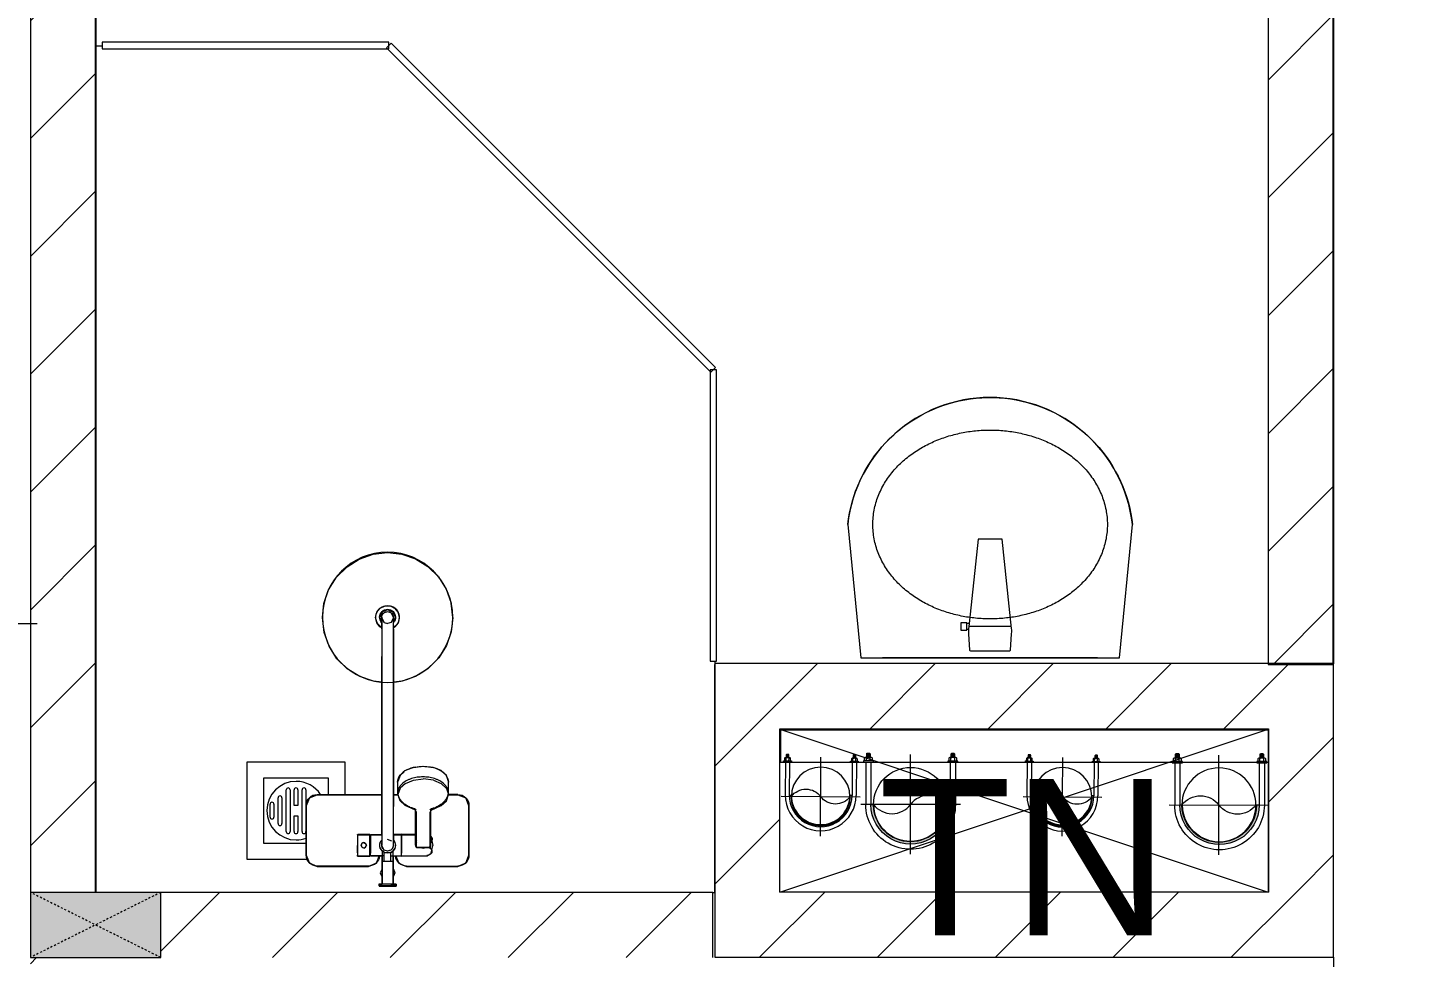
# Model space of a CAD drawing. Header units: millimetres. Extents: x 962 to 239635, y -15958 to 82755.
# Drawn here: x 164799 to 166923, y 37737 to 39165 of the extents above; entities that cross this region are included whole.
import ezdxf

# ---------------------------------------------------------------- set-up
doc = ezdxf.new("R2010")
doc.units = ezdxf.units.MM
doc.linetypes.add('Dash', pattern=[6, 3, -3])
doc.linetypes.add('IMPORT-CENTER _2_', pattern=[40.64, 25.4, -5.08, 5.08, -5.08])
for name, color, linetype, lineweight in [('0-1', 7, 'Continuous', 5), ('0-2', 250, 'Continuous', 9), ('A-ANNO-DIMS', 211, 'Continuous', 9), ('A-ANNO-DIMS-160', 211, 'Continuous', 9), ('A-FLOR-1', 250, 'Continuous', 9), ('A-FLOR-2', 9, 'Continuous', 9), ('A-GLAZ-CURT-1', 254, 'Continuous', 9), ('A-GLAZ-CURT-2', 9, 'Continuous', 9), ('A-WALL-1', 253, 'Continuous', 18), ('A-WALL-3', 113, 'Continuous', 18), ('A-WALL-PATT-1', 10, 'Continuous', 9), ('A-WALL-PATT-2', 111, 'Continuous', 9), ('G-ANNO-TEXT-1', 7, 'Continuous', 9), ('G-IMPT', 8, 'Continuous', 9), ('G-IMPT-2', 8, 'IMPORT-CENTER _2_', 9), ('M-EQPM', 50, 'Continuous', 9), ('M-EQPM-1', 254, 'Continuous', 9), ('P-SANR-FIXT', 6, 'Continuous', 9), ('P-SANR-FIXT-1', 254, 'Continuous', 9), ('S-COLS', 52, 'Continuous', 9), ('S-COLS-3', 254, 'Continuous', 9), ('S-COLS-4', 253, 'Continuous', 18), ('S-COLS-HDLN-1', 9, 'Dash', 9)]:
    doc.layers.add(name, color=color, linetype=linetype, lineweight=lineweight)
doc.styles.add('Arial_10', font='arial_0.ttf', dxfattribs={"height": 240})
doc.styles.add('UTM Avo', font='UTM Avo.ttf', dxfattribs={"width": 0.9, "height": 400})
doc.dimstyles.new('1_Dim_chi_tiet_2_5', dxfattribs={"dimscale": 304.8, "dimtxt": 399.720379, "dimasz": 0.629921, "dimexe": 0.524934, "dimexo": 0.0625, "dimgap": 0.052493, "dimtad": 1, "dimdec": 0, "dimrnd": 5, "dimzin": 0, "dimdsep": 46, "dimtxsty": 'UTM Avo', "dimblk1": 'OBLIQUE', "dimblk2": 'OBLIQUE', "dimsah": 1, "dimcen": 0.09, "dimdle": 0.524934, "dimazin": 0, "dimtfac": 1, "dimtdec": 4, "dimtix": 1, "dimtmove": 0, "dimatfit": 3, "dimfxl": 1.049869, "dimfxlon": 1, "dimtvp": 1, "dimtolj": 1, "dimtzin": 0, "dimarcsym": 2})
doc.dimstyles.new('1_Dim_chi_tiet_2_5_1', dxfattribs={"dimscale": 304.8, "dimtxt": 399.720379, "dimasz": 0.629921, "dimexe": 0.524934, "dimexo": 0.0625, "dimgap": 0.052493, "dimtad": 1, "dimdec": 0, "dimrnd": 5, "dimzin": 0, "dimdsep": 46, "dimtxsty": 'UTM Avo', "dimblk1": 'OBLIQUE', "dimblk2": 'OBLIQUE', "dimsah": 1, "dimcen": 0.09, "dimdle": 0.524934, "dimazin": 0, "dimtfac": 1, "dimtdec": 4, "dimtix": 1, "dimtmove": 0, "dimatfit": 3, "dimfxl": 1.049869, "dimfxlon": 1, "dimtvp": 1, "dimtolj": 1, "dimtzin": 0, "dimarcsym": 2})
pattern_1 = [(45, (0, 0), (-90.50967, 90.50967), [])]
pattern_2 = [(45, (61750.9, 0), (-90.50967, 90.50967), [])]

# ---------------------------------------------------------------- blocks, each defined once
blk = doc.blocks.new('NCV_TKTC_KET CAU_rvt-1-TKCS_MB TẦNG 2')
at = {"layer": 'A-FLOR-1'}
blk.add_line((104202.6, 38087.8), (104952.6, 38087.8), dxfattribs=at)
blk = doc.blocks.new('93925000_0001 - 93925000_top_dwg_93925000_T-348115-TKCS_MB TẦNG 2')
at = {"layer": 'P-SANR-FIXT'}
for p, q in [((-29.3, -30.4), (-108, -30.4)), ((29.3, -30.4), (108, -30.4)), ((-125, -47.4), (-125, -123.4)), ((-46.3, -78.4), (-46.3, -46.7)), ((-27.2, -47.1), (-26.1, -47.1)), ((-9, -412.5), (-9, -62.5)), ((9, -62.5), (9, -412.5)), ((21.5, -45.9), (60.6, -46.7)), ((125, -47.4), (125, -123.4)), ((-27.2, -77.9), (-26.1, -77.9)), ((43, -78.7), (21.5, -79.2)), ((43, -64.7), (43, -117.7)), ((65.8, -117.7), (65.8, -64.7)), ((42.7, -117.9), (42.7, -117.9)), ((43.2, -117.6), (43.2, -117.5)), ((65.6, -117.5), (65.6, -117.6)), ((66.1, -117.9), (66.1, -117.9)), ((-108, -140.4), (-9, -140.4)), ((9, -140.4), (16.1, -140.4)), ((15.4, -159.1), (15.8, -143.3)), ((108, -140.4), (92.7, -140.4)), ((93, -143.3), (93.4, -159.1))]:
    blk.add_line(p, q, dxfattribs=at)
at = {"layer": 'P-SANR-FIXT', "flags": 128}
for points in [[(-45.8, -46.1), (-27.2, -46.1), (-27.2, -78.9), (-45.8, -78.9)], [(-26.1, -46), (-26.1, -78.9), (-9, -79)], [(21.5, -47.4), (21.5, -79.1), (9, -79)]]:
    blk.add_lwpolyline(points, dxfattribs=at)
at = {"layer": 'P-SANR-FIXT'}
for centre, radius in [((-36.5, -62.5), 3.95), ((0, -412.5), 100)]:
    blk.add_circle(centre, radius, dxfattribs=at)
for centre, radius, start, end in [((-108, -47.4), 17, 90, 180), ((-29.3, -47.4), 17, 4.7626, 90), ((29.3, -47.4), 17, 90, 175.2374), ((108, -47.4), 17, 360, 90), ((-45.8, -46.6), 0.5, 90, 180), ((0, -62.5), 12, 318.5904, 221.4096), ((0, -62.5), 9, 90, 180.0008), ((0, -62.5), 9, 360, 90), ((45.7, -61.8), 2.59, 155.1929, 175.7071), ((45.9, -61.8), 2.75, 130.8294, 155.1929), ((46.1, -62.1), 3.08, 110.5459, 130.8294), ((54.4, -334.8), 275.9, 88.2683, 91.7343), ((59.7, -57.1), 10.5, 38.6491, 85.492), ((-11.1, -67.1), 76.9, 1.7693, 4.1075), ((-45.8, -78.4), 0.5, 180, 270), ((65.2, -72.4), 3.46, 323.2522, 79.3541), ((-108, -123.4), 17, 180, 270), ((46.2, -152), 33.2, 130.0223, 134.7808), ((47.7, -153.8), 35.5, 125.4414, 130.0144), ((49.9, -156.8), 39.2, 121.1773, 125.4365), ((50.6, -157.9), 40.5, 119.697, 121.1761), ((51, -158.7), 41.5, 117.0276, 119.7085), ((52.2, -161.1), 44.1, 113.3199, 117.0258), ((51.7, -159.9), 42.8, 109.7779, 113.2977), ((52.5, -162.2), 45.2, 106.1472, 109.7766), ((53.2, -164.5), 47.7, 103.9355, 106.1665), ((39.1, -108.2), 10.4, 284.3956, 285.5116), ((40.8, -114.2), 4.19, 285.5116, 289.9665), ((40.2, -112.5), 6, 289.9665, 292.7061), ((41.4, -115.3), 2.96, 292.7061, 296.5405), ((41.3, -115.1), 3.16, 296.9591, 300.8286), ((41.8, -115.8), 2.26, 300.8286, 305.287), ((42.1, -116.4), 1.64, 305.287, 309.9326), ((42.6, -116.9), 0.906, 309.9326, 315.24), ((66.5, -116.6), 1.39, 229.6335, 235.1234), ((66.3, -116.8), 1.08, 225.1702, 229.6335), ((67.3, -115.4), 2.79, 235.1234, 238.7439), ((67.2, -115.6), 2.6, 238.7439, 243.4573), ((67.8, -114.4), 3.89, 243.9189, 246.8313), ((68.1, -113.8), 4.52, 246.843, 250.4792), ((68.3, -113.2), 5.24, 250.478, 254.0406), ((68.5, -112.7), 5.75, 254.0357, 256.0561), ((55.4, -165.2), 48.4, 73.8659, 76.0481), ((56.2, -162.4), 45.5, 70.241, 73.86), ((57.4, -159.2), 42.1, 66.6693, 70.2637), ((56.5, -161.3), 44.3, 62.9815, 66.6728), ((58, -158.4), 41.1, 60.2783, 62.9855), ((57.7, -158.9), 41.7, 58.8444, 60.2824), ((59.2, -156.4), 38.7, 54.5377, 58.8482), ((60.9, -154), 35.8, 50.0034, 54.5405), ((62.8, -151.7), 32.8, 45.1921, 50.0042), ((108, -123.4), 17, 270, 360), ((32.6, -143.6), 16.9, 172.414, 179.1297), ((33.7, -143.7), 17.9, 164.9525, 172.4168), ((35.2, -144.2), 19.5, 157.9614, 164.9563), ((37.1, -144.9), 21.6, 151.4775, 157.9654), ((39.3, -146.1), 24, 145.4892, 151.4815), ((41.5, -147.6), 26.8, 139.9517, 145.4927), ((43.6, -149.4), 29.5, 134.7867, 139.9744), ((65, -149.6), 29.8, 40.0487, 45.1896), ((87.6, -128.4), 1.5, 180, 187.5386), ((87.6, -128.4), 1.5, 258.6057, 270), ((67.2, -147.7), 26.8, 34.5125, 40.0422), ((69.4, -146.2), 24.2, 28.5363, 34.4919), ((73.8, -143.9), 19.2, 21.6374, 28.9183), ((71.2, -145), 22.1, 15.4436, 21.6374), ((76.8, -143.4), 16.2, 7.1859, 15.4436), ((73.9, -143.8), 19.1, 1.2699, 7.1859), ((32.7, -159), 17.3, 181.3198, 222.2619), ((76, -159), 17.4, 317.3098, 358.6393), ((54.2, -123), 60.6, 259.1395, 270.1494), ((54.2, -119.5), 64.1, 270.1494, 280.3637), ((0, -412.5), 18, 120.2491, 59.7509), ((0, -412.5), 12.2, 137.7946, 42.2054), ((0, -412.5), 9, 180, 0)]:
    blk.add_arc(centre, radius, start, end, dxfattribs=at)
for points, degree in [([(-12.9, 0), (-12.9, -1.5), (-12.9, -3)], 2), ([(12.9, 0), (0, 0), (-12.8, 0)], 2), ([(12.8, 0), (12.9, 0), (12.9, 0)], 2), ([(12.9, 0), (12.9, -1.5), (12.9, -3)], 2), ([(-12.9, -3), (0, -3), (12.8, -3)], 2), ([(-12.8, -3), (-12.9, -3), (-12.9, -3)], 2), ([(-8.5, -3.8), (-8.5, -20.9), (-8.5, -38)], 2), ([(8.5, -3.8), (8.5, -20.9), (8.5, -38)], 2), ([(-8.5, -38), (0, -38), (8.5, -38)], 2), ([(-5, -38), (-5, -44.8), (-5, -51.6)], 2), ([(5, -38), (5, -44.8), (5, -51.6)], 2), ([(-5, -46), (-15.5, -46), (-26.1, -46)], 2), ([(5, -46), (13.3, -46), (21.5, -46)], 2), ([(43.2, -61.6), (43.1, -62.2), (43.3, -62.8), (43, -63.5), (43, -64.1), (43, -64.7)], 5), ([(46.1, -59), (45.8, -59), (45.6, -59), (45.4, -59.1), (45.2, -59.1), (45, -59.2)], 5), ([(65.6, -61.6), (65.6, -60.8), (65.5, -60), (64.3, -59), (63.5, -59), (62.7, -59)], 5), ([(42.8, -182.5), (33, -180.6), (24.7, -176.4), (19.9, -170.7)], 3), ([(88.8, -170.8), (83.9, -176.5), (75.6, -180.7), (65.8, -182.5)], 3)]:
    blk.add_open_spline(points, degree=degree, dxfattribs=at)
for points, weights in [([(-9.3, -3), (-8.5, -3), (-8.5, -3.8)], [1, 0.707106775639, 1]), ([(9.3, -3), (8.5, -3), (8.5, -3.8)], [1, 0.707106765177, 1]), ([(21.5, -45.9), (21.5, -45.7), (21.5, -47.4)], [0.874147445041, 0.908470869121, 1]), ([(67.9, -74.4), (66.9, -75.7), (65.8, -76.4)], [1, 0.991614392871, 1]), ([(54.4, -167.3), (15.8, -167.3), (15.8, -143.6)], [1, 0.707106781187, 1]), ([(93, -143.6), (93, -167.3), (54.4, -167.3)], [1, 0.707106781187, 1])]:
    blk.add_rational_spline(points, weights, degree=2, dxfattribs=at)
blk.add_open_spline([(68, -50.6), (68.4, -51.1), (68.6, -51.7), (68.7, -53.5), (68.2, -54.7), (66.1, -57), (64.6, -58.1), (62.7, -59)], degree=3, knots=[0.3623591, 0.3623591, 0.3623591, 0.3623591, 0.4991435, 0.4991435, 0.7494159, 0.7494159, 0.9564651, 0.9564651, 0.9564651, 0.9564651], dxfattribs=at)
blk = doc.blocks.new('93925000_0001 - 93925000_top_dwg-348114-TKCS_MB TẦNG 2')
blk.add_blockref('93925000_0001 - 93925000_top_dwg_93925000_T-348115-TKCS_MB TẦNG 2', (0, 0))
blk = doc.blocks.new('93925000_0001 - 93925000_3D_low_dwg-348120-TKCS_MB TẦNG 2')
at = {"layer": 'P-SANR-FIXT'}
for p, q in [((-13, 0.4), (-12.1, 0.4)), ((-13, 0.4), (-11.6, 0.4)), ((-13, -2.4), (-13, 0.4)), ((-12.1, 0.4), (-9.1, 0.4)), ((-8, 0.4), (-11.6, 0.4)), ((-9.1, 0.4), (-5, 0.4)), ((-5, 0.4), (-8, 0.4)), ((-5, 0.4), (0, 0.4)), ((0, 0.4), (5.1, 0.4)), ((5.1, 0.4), (9, 0.4)), ((8.2, 0.4), (5.1, 0.4)), ((11.6, 0.4), (8.2, 0.4)), ((9, 0.4), (12, 0.4)), ((13, 0.4), (11.6, 0.4)), ((12, 0.4), (13, 0.4)), ((13, -2.4), (13, 0.4)), ((-13, -2.4), (-13, 0)), ((-12.1, -2.4), (-13, -2.4)), ((-13, -2.4), (-11.6, -2.4)), ((-12.1, -2.4), (-13, -2.4)), ((-13, -2.4), (-11.6, -2.4)), ((-9.1, -2.4), (-12.1, -2.4)), ((-9.1, -2.4), (-12.1, -2.4)), ((-11.6, -2.4), (-8.5, -2.4)), ((-11.6, -2.4), (-8.9, -2.4)), ((-11.1, -20.1), (-8.9, -14.6)), ((-8.9, -25.2), (-11.1, -20.1)), ((-5, -2.4), (-9.1, -2.4)), ((-8.9, -45.6), (-8.9, -2.4)), ((-6.1, -2.4), (-8.5, -2.4)), ((-8.5, -53.6), (-8.5, -2.4)), ((0, -2.4), (-5, -2.4)), ((5.1, -2.4), (0, -2.4)), ((5.1, -2.4), (9, -2.4)), ((6.1, -2.4), (8.5, -2.4)), ((11.6, -2.4), (8.5, -2.4)), ((8.5, -2.4), (8.5, -53.6)), ((8.9, -2.4), (8.9, -45.6)), ((11.6, -2.4), (8.9, -2.4)), ((11.1, -20.1), (8.9, -15)), ((8.9, -25.6), (11.1, -20.1)), ((9, -2.4), (12, -2.4)), ((9, -2.4), (12, -2.4)), ((13, -2.4), (11.6, -2.4)), ((13, -2.4), (11.6, -2.4)), ((12, -2.4), (13, -2.4)), ((12, -2.4), (13, -2.4)), ((13, -2.4), (13, 0)), ((-125, -47), (-120, -35)), ((-120, -35), (-125, -47)), ((-120, -35), (-108, -30)), ((-108, -30), (-120, -35)), ((-108, -30), (-29.2, -30)), ((-29.2, -30), (-108, -30)), ((-29.2, -30), (-17.2, -35)), ((-17.2, -35), (-29.2, -30)), ((-17.2, -35), (-12.8, -45.6)), ((-12.8, -45.6), (-17.2, -35)), ((17.2, -35), (12.8, -45.6)), ((12.8, -45.6), (17.2, -35)), ((17.2, -35), (29.2, -30)), ((17.2, -35), (29.2, -30)), ((29.2, -30), (108, -30)), ((108, -30), (29.2, -30)), ((108, -30), (120, -35)), ((120, -35), (108, -30)), ((120, -35), (125, -47)), ((125, -47), (120, -35)), ((-125, -123), (-125, -47)), ((-125, -47), (-125, -123)), ((-46.3, -45.7), (-27.2, -45.6)), ((-46.3, -46.9), (-46.3, -45.7)), ((-46.3, -45.7), (-46.3, -46.9)), ((-46.3, -50.5), (-46.3, -46.9)), ((-46.3, -50.5), (-46.3, -56.1)), ((-46.3, -56.1), (-46.3, -62.1)), ((-46.3, -68.1), (-46.3, -62.1)), ((-40.5, -62.1), (-39.4, -59.4)), ((-40.5, -62.1), (-39.3, -64.9)), ((-36.6, -58.1), (-39.4, -59.4)), ((-36.6, -58.1), (-33.6, -59.3)), ((-33.6, -59.3), (-32.5, -62.1)), ((-33.6, -64.8), (-32.5, -62.1)), ((-27.2, -46.8), (-27.2, -45.6)), ((-27.2, -46.8), (-27.2, -50.4)), ((-27.2, -56), (-27.2, -50.4)), ((-27.2, -62.1), (-27.2, -56)), ((-27.2, -68.2), (-27.2, -62.1)), ((-26.1, -46.8), (-26.1, -45.6)), ((-8.5, -45.6), (-26.1, -45.6)), ((-26.1, -46.8), (-26.1, -50.4)), ((-26.1, -56), (-26.1, -50.4)), ((-26.1, -62.1), (-26.1, -56)), ((-26.1, -68.2), (-26.1, -62.1)), ((-11.1, -57.5), (-12, -62.1)), ((-11.2, -57.7), (-12, -62.1)), ((-12, -62.1), (-11.2, -66.5)), ((-12, -62.1), (-11.2, -66.5)), ((-8.5, -53.6), (-11.2, -57.7)), ((-8.5, -53.6), (-11.2, -57.7)), ((-11.1, -57.5), (-11.2, -57.7)), ((-5.4, -54.9), (-9, -62.1)), ((-9, -62.1), (-9, -66.3)), ((-4.4, -50.9), (-8.5, -53.6)), ((-4.4, -50.9), (-8.5, -53.6)), ((0, -53.1), (-5.4, -54.9)), ((-4.6, -51), (-4.4, -50.9)), ((0, -50.1), (-4.4, -50.9)), ((4.4, -50.9), (0, -50.1)), ((2.5, -54.1), (0, -53.1)), ((4.4, -50.9), (4.6, -51)), ((4.4, -50.9), (8.5, -53.6)), ((4.4, -50.9), (8.5, -53.6)), ((9, -62.1), (6.4, -55.7)), ((9, -62.1), (7.9, -59.4)), ((21.5, -45.6), (8.5, -45.6)), ((11.1, -57.5), (8.5, -53.6)), ((11.2, -57.7), (8.5, -53.6)), ((11.2, -57.7), (8.5, -53.6)), ((9, -62.1), (9, -66.5)), ((11.1, -57.5), (11.2, -57.7)), ((11.1, -66.7), (12, -62.1)), ((12, -62.1), (11.2, -57.7)), ((12, -62.1), (11.2, -57.7)), ((11.2, -66.5), (12, -62.1)), ((21.5, -45.6), (60.6, -46.1)), ((21.5, -46.8), (21.5, -45.6)), ((21.5, -46.8), (21.5, -50.4)), ((21.5, -56), (21.5, -50.4)), ((21.5, -62.1), (21.5, -56)), ((21.5, -68.2), (21.5, -62.1)), ((43.3, -68.3), (43.8, -62.2)), ((44.3, -58.6), (44.2, -112.9)), ((65.4, -58.6), (44.3, -58.6)), ((52.7, -58.6), (54.8, -57.9)), ((54.8, -57.9), (56.9, -58.6)), ((60.6, -46.1), (66.7, -50.3)), ((65.4, -58.6), (65.4, -112.9)), ((66.3, -68.3), (65.5, -58.6)), ((66.7, -50.3), (69.5, -62.1)), ((66.7, -73.9), (69.5, -62.1)), ((125, -47), (125, -123)), ((125, -123), (125, -47)), ((-46.3, -73.7), (-46.3, -68.1)), ((-46.3, -77.3), (-46.3, -73.7)), ((-46.3, -78.5), (-46.3, -77.3)), ((-46.3, -78.5), (-46.3, -77.3)), ((-46.3, -78.5), (-27.2, -78.6)), ((-36.5, -66.1), (-39.3, -64.9)), ((-33.6, -64.8), (-36.5, -66.1)), ((-27.2, -73.8), (-27.2, -68.2)), ((-27.2, -77.4), (-27.2, -73.8)), ((-27.2, -78.6), (-27.2, -77.4)), ((-26.1, -73.8), (-26.1, -68.2)), ((-26.1, -77.4), (-26.1, -73.8)), ((-26.1, -78.6), (-26.1, -77.4)), ((-26.1, -78.6), (-9, -78.6)), ((-11.1, -66.7), (-11.2, -66.5)), ((-11.2, -66.5), (-9, -69.8)), ((-11.1, -66.7), (-9, -69.9)), ((-9, -79.5), (-9, -66.3)), ((-9, -79.5), (-9, -94.5)), ((6.4, -68.5), (0, -71.1)), ((9, -79.6), (9, -66.5)), ((9, -69.8), (11.2, -66.5)), ((9, -69.8), (11.2, -66.5)), ((9, -69.8), (11.1, -66.7)), ((9, -78.6), (21.5, -78.6)), ((9, -79.6), (9, -94.6)), ((11.1, -66.7), (11.2, -66.5)), ((21.5, -73.8), (21.5, -68.2)), ((21.5, -77.4), (21.5, -73.8)), ((21.5, -78.6), (21.5, -77.4)), ((21.5, -78.6), (44.3, -78.3)), ((43.3, -68.3), (44.3, -66.3)), ((44.3, -70.3), (43.3, -68.3)), ((66.3, -68.3), (65.4, -66.3)), ((65.4, -70.2), (66.3, -68.3)), ((-9, -94.5), (-9, -122.1)), ((9, -94.6), (9, -122.1)), ((-120, -135), (-125, -123)), ((-125, -123), (-120, -135)), ((-9, -122.1), (-9, -352.1)), ((9, -352.1), (9, -122.1)), ((27.2, -123.6), (19, -131.1)), ((42.7, -116.4), (27.2, -123.6)), ((44.2, -112.9), (42.7, -116.4)), ((65.4, -112.9), (67, -116.4)), ((67, -116.4), (82.2, -123.4)), ((82.2, -123.4), (90.4, -130.7)), ((125, -123), (120, -135)), ((120, -135), (125, -123)), ((-108, -140), (-120, -135)), ((-120, -135), (-108, -140)), ((-8.8, -140), (-108, -140)), ((-108, -140), (-8.8, -140)), ((16.1, -140), (8.8, -140)), ((8.8, -140), (16.1, -140)), ((16, -140.4), (19, -131.1)), ((16, -140.4), (16, -160.1)), ((19.3, -150.1), (16, -140.4)), ((90.4, -130.7), (93.7, -140.4)), ((90.7, -149.6), (93.7, -140.4)), ((108, -140), (93.6, -140)), ((93.6, -140), (108, -140)), ((93.7, -140.4), (93.7, -160.1)), ((108, -140), (120, -135)), ((108, -140), (120, -135)), ((16, -160.1), (18.8, -169)), ((19.3, -169.7), (16, -160.1)), ((27.5, -157.3), (19.3, -150.1)), ((25.5, -175.3), (19.3, -169.7)), ((27.5, -157.3), (39.8, -162.4)), ((39.8, -162.4), (54.8, -164.2)), ((70.6, -162.2), (54.8, -164.2)), ((70.6, -162.2), (82.5, -157.2)), ((90.7, -149.6), (82.5, -157.2)), ((90.7, -169.3), (82.5, -176.8)), ((90.6, -169.4), (88.2, -171.6)), ((93.7, -160.1), (90.7, -169.3)), ((39.8, -182), (27.5, -177)), ((39.6, -182), (54.8, -183.9)), ((39.8, -182), (54.8, -183.9)), ((54.8, -183.9), (70.6, -181.9)), ((54.8, -183.9), (69.3, -182.2)), ((82.5, -176.8), (70.6, -181.9)), ((82.2, -177), (79.6, -178.1)), ((-21.4, -314.2), (-42.5, -321.4)), ((-9, -312.8), (-21.4, -314.2)), ((22.5, -314.4), (9, -312.9)), ((43, -321.6), (22.5, -314.4)), ((-61.8, -333.3), (-77.7, -348.9)), ((-42.5, -321.4), (-61.8, -333.3)), ((61.9, -333.3), (43, -321.6)), ((78.8, -350.3), (61.9, -333.3)), ((-77.7, -348.9), (-89.8, -367.9)), ((-9, -374.4), (-9, -352.1)), ((9, -374.3), (9, -352.1)), ((90.5, -369.3), (78.8, -350.3)), ((-89.8, -367.9), (-97.3, -388.9)), ((-9, -394.7), (-9, -374.4)), ((9, -394.5), (9, -374.3)), ((97.6, -390.1), (90.5, -369.3)), ((-97.3, -388.9), (-100, -411.9)), ((-11.8, -397.7), (-16.7, -404)), ((-9, -396.3), (-11.8, -397.7)), ((-9, -394.7), (-9, -407.6)), ((-5.4, -404.7), (0, -402.9)), ((5.4, -404.7), (0, -402.9)), ((9, -394.5), (9, -407.4)), ((11.7, -397.6), (9, -396.3)), ((11.7, -397.6), (16.7, -403.7)), ((11.7, -397.6), (16.7, -403.7)), ((100, -411.9), (97.6, -390.1)), ((-100, -411.9), (-97.6, -433.8)), ((-16.7, -404), (-18.5, -411.9)), ((-18.5, -411.9), (-18.5, -411.9)), ((-18.5, -411.9), (-16.5, -420.1)), ((-16.5, -420.1), (-11.3, -426.5)), ((-12, -411.9), (-9, -404.4)), ((-8.3, -420.6), (-12, -411.9)), ((-5.4, -404.7), (-9, -411.9)), ((-9, -407.6), (-9, -411.9)), ((-9, -411.9), (-9, -411.9)), ((0, -423.9), (-8.3, -420.6)), ((-5.4, -404.7), (-6.3, -405.5)), ((-5.4, -419.1), (-6.2, -418.4)), ((0, -420.9), (-5.4, -419.1)), ((0, -420.9), (-5.4, -419.1)), ((5.4, -419.1), (0, -420.9)), ((5.4, -419.1), (0, -420.9)), ((8.7, -420.2), (0, -423.9)), ((9, -411.9), (5.4, -404.7)), ((5.4, -404.7), (6.2, -405.4)), ((5.4, -419.1), (9, -411.6)), ((5.4, -419.1), (9, -411.9)), ((6.2, -418.4), (5.4, -419.1)), ((8.7, -420.2), (12, -411.9)), ((12, -411.9), (9, -404.9)), ((9, -411.9), (9, -407.4)), ((9, -411.6), (9, -411.9)), ((16.5, -420.1), (11.7, -426.2)), ((18.5, -411.9), (16.5, -420.1)), ((16.7, -403.7), (18.5, -411.9)), ((16.7, -403.7), (18.5, -411.9)), ((18.5, -411.9), (18.5, -411.9)), ((100, -411.9), (97.5, -433.9)), ((-97.6, -433.8), (-90.5, -454.4)), ((-11.3, -426.5), (-3.9, -430)), ((-3.9, -430), (4.1, -429.9)), ((4.1, -429.9), (11.7, -426.2)), ((89.8, -455.8), (97.5, -433.9)), ((-90.5, -454.4), (-78.4, -473.9)), ((78, -474.5), (89.8, -455.8)), ((-78.4, -473.9), (-62.2, -490.2)), ((61.9, -490.4), (78, -474.5)), ((-62.2, -490.2), (-43.5, -501.9)), ((-43.5, -501.9), (-22.2, -509.4)), ((-22.2, -509.4), (-0.1, -511.9)), ((-0.1, -511.9), (22.1, -509.4)), ((22.1, -509.4), (42.9, -502.2)), ((42.9, -502.2), (61.9, -490.4))]:
    blk.add_line(p, q, dxfattribs=at)
blk = doc.blocks.new('93925000_0001 - FMM 93925000-401075-TKCS_MB TẦNG 2')
at = {"extrusion": (0, 0, -1), "zscale": -1, "rotation": 180}
for name in ['93925000_0001 - 93925000_top_dwg-348114-TKCS_MB TẦNG 2', '93925000_0001 - 93925000_3D_low_dwg-348120-TKCS_MB TẦNG 2']:
    blk.add_blockref(name, (0, 0), dxfattribs=at)
blk = doc.blocks.new('bonruatreo - Chậu rửa-V4-TKCS_MB TẦNG 2')
at = {"layer": 'P-SANR-FIXT-1'}
for p, q in [((-218.6, 205), (-198.4, 0)), ((198.4, 0), (218.6, 205)), ((-18.5, 182.5), (-32.2, 52.9)), ((18.5, 182.5), (-18.5, 182.5)), ((33, 45.4), (18.5, 182.5)), ((-35.6, 54.2), (-44.7, 54.2)), ((-44.7, 54.2), (-44.7, 42.8)), ((-44.7, 42.8), (-35.6, 42.8)), ((-35.6, 52.9), (-35.6, 54.2)), ((-32.2, 52.9), (-35.6, 52.9)), ((-35.6, 44.2), (-35.6, 52.9)), ((-35.6, 42.8), (-35.6, 44.2)), ((-35.6, 44.2), (-33.1, 44.2)), ((-32.2, 52.9), (-33.1, 44.2)), ((32.7, 48.5), (-32.7, 48.5)), ((-33, 37.3), (-31.4, 12.2)), ((31.4, 12.2), (33, 37.3)), ((-198.4, 0), (198.4, 0)), ((165, 0), (-165, 0)), ((-30.2, 11), (30.2, 11))]:
    blk.add_line(p, q, dxfattribs=at)
at = {"layer": 'P-SANR-FIXT-1', "flags": 128}
blk.add_lwpolyline([(-218.6, 205), (-217.4, 213.7), (-215.9, 222.4), (-214, 231), (-211.8, 239.5), (-209.3, 247.9), (-206.4, 256.2), (-203.2, 264.4), (-199.6, 272.5), (-195.8, 280.4), (-191.6, 288.1), (-187.1, 295.7), (-182.3, 303.1), (-177.3, 310.3), (-171.9, 317.3), (-166.3, 324.1), (-160.4, 330.6), (-154.2, 336.9), (-147.8, 342.9), (-141.2, 348.7), (-134.3, 354.2), (-127.3, 359.4), (-120, 364.4), (-112.5, 369), (-104.9, 373.4), (-97.1, 377.4), (-89.1, 381.2), (-81, 384.6), (-72.7, 387.6), (-64.4, 390.4), (-55.9, 392.8), (-47.3, 394.8), (-38.7, 396.6), (-30, 397.9), (-21.3, 399), (-12.5, 399.6), (-3.7, 400), (5.1, 399.9), (13.9, 399.6), (22.6, 398.8), (31.4, 397.8), (40.1, 396.3), (48.7, 394.5), (57.2, 392.4), (65.7, 390), (74, 387.2), (82.2, 384.1), (90.3, 380.6), (98.3, 376.8), (106.1, 372.7), (113.7, 368.3), (121.1, 363.6), (128.4, 358.7), (135.4, 353.4), (142.2, 347.8), (148.8, 342), (155.2, 335.9), (161.3, 329.6), (167.2, 323), (172.8, 316.2), (178.1, 309.2), (183.1, 302), (187.8, 294.6), (192.2, 287), (196.4, 279.2), (200.2, 271.3), (203.7, 263.2), (206.8, 255), (209.7, 246.6), (212.2, 238.2), (214.3, 229.7), (216.1, 221.1), (217.6, 212.4), (218.6, 205)], dxfattribs=at)
at = {"layer": 'P-SANR-FIXT-1'}
for centre, radius, start, end in [((0, 180), 220, 6.525, 173.475), ((5.5, 41.4), 38.7, 175.8543, 186.034), ((-5.5, 41.4), 38.7, 353.966, 6.034), ((-30.1, 12.3), 1.3, 183.5997, 268.7722), ((30.1, 12.3), 1.3, 271.2278, 356.4003)]:
    blk.add_arc(centre, radius, start, end, dxfattribs=at)
for points in [[(-180, 205), (-180, 212.4), (-178.6, 227.3), (-172.4, 248.8), (-162.5, 268.9), (-149.4, 287), (-133.8, 303), (-116.1, 316.6), (-96.9, 327.9), (-76.5, 336.8), (-55.2, 343.5), (-33.3, 347.9), (-11.2, 350.1), (11.1, 350.1), (33.3, 347.9), (55.2, 343.5), (76.5, 336.8), (96.9, 327.9), (116.1, 316.6), (133.8, 302.9), (149.5, 287), (162.5, 268.8), (172.4, 248.8), (178.6, 227.3), (180, 212.4), (180, 205)], [(180, 205), (180, 197.6), (178.6, 182.7), (172.4, 161.2), (162.5, 141.2), (149.5, 123), (133.8, 107.1), (116.1, 93.4), (96.9, 82.1), (76.5, 73.2), (55.2, 66.5), (33.3, 62.1), (11.1, 59.9), (-11.2, 59.9), (-33.3, 62.1), (-55.2, 66.5), (-76.5, 73.2), (-96.9, 82.1), (-116.1, 93.4), (-133.8, 107), (-149.4, 123), (-162.5, 141.1), (-172.4, 161.2), (-178.6, 182.7), (-180, 197.6), (-180, 205)]]:
    blk.add_open_spline(points, degree=3, dxfattribs=at)
blk = doc.blocks.new('THU NUOC - THU NUOC-V55-TKCS_MB TẦNG 2')
at = {"layer": 'M-EQPM-1'}
for p, q in [((-66.3, -70.6), (-66.3, 79.4)), ((-66.3, 79.4), (-15.8, 79.4)), ((-15.8, 54.4), (-41.3, 54.4)), ((-41.3, 54.4), (-41.3, -45.6)), ((83.7, 22.6), (83.7, -70.6)), ((-23.3, 19.6), (40.9, 19.6)), ((40.9, 13.6), (-23.3, 13.6)), ((-23.3, 7.2), (0.7, 7.2)), ((0.7, 1.2), (-23.3, 1.2)), ((0.7, 7.2), (0.7, 1.2)), ((16.7, 1.2), (16.7, 7.2)), ((16.7, 7.2), (40.9, 7.2)), ((40.9, 1.2), (16.7, 1.2)), ((58.7, -45.6), (58.7, 19.9)), ((-23.3, -4.8), (40.9, -4.8)), ((40.9, -10.8), (-23.3, -10.8)), ((-11, -17.3), (28.5, -17.3)), ((28.5, -23.3), (-11, -23.3)), ((-1.1, -29.6), (18.5, -29.6)), ((18.5, -35.6), (-1.1, -35.6)), ((-41.3, -45.6), (58.7, -45.6)), ((83.7, -70.6), (-66.3, -70.6))]:
    blk.add_line(p, q, dxfattribs=at)
for centre, radius, start, end in [((8.7, 4.4), 45, 123.3453, 180), ((8.7, 4.4), 45, 123.3453, 180), ((-11, 29.1), 3, 150, 255), ((8.7, 4.4), 45, 180, 0), ((8.7, 4.4), 45, 180, 360), ((-23.3, 16.6), 3, 90, 270), ((-23.3, 4.2), 3, 90, 270), ((40.9, 16.6), 3, 270, 90), ((40.9, 4.2), 3, 270, 90), ((8.7, 4.4), 45, 0, 20.2407), ((8.7, 4.4), 45, 360, 20.2407), ((-23.3, -7.8), 3, 90, 270), ((-11, -20.3), 3, 90, 270), ((28.5, -20.3), 3, 270, 90), ((40.9, -7.8), 3, 270, 90), ((-1.1, -32.6), 3, 90, 270), ((18.5, -32.6), 3, 270, 90)]:
    blk.add_arc(centre, radius, start, end, dxfattribs=at)
blk = doc.blocks.new('System Panel - Glazed-1005077-TKCS_MB TẦNG 2')
at = {"layer": 'A-GLAZ-CURT-2'}
for p, q in [((219.9, 5), (-219.9, 5)), ((-219.9, 5), (-219.9, -5)), ((219.9, -5), (219.9, 5)), ((-219.9, -5), (219.9, -5))]:
    blk.add_line(p, q, dxfattribs=at)
blk = doc.blocks.new('System Panel - Glazed-579637-TKCS_MB TẦNG 2')
at = {"layer": 'A-GLAZ-CURT-2'}
for p, q in [((352.2, 5), (-352.2, 5)), ((-352.2, 5), (-352.2, -5)), ((352.2, -5), (352.2, 5)), ((-352.2, -5), (352.2, -5))]:
    blk.add_line(p, q, dxfattribs=at)
blk = doc.blocks.new('System Panel - Glazed-1003550-TKCS_MB TẦNG 2')
at = {"layer": 'A-GLAZ-CURT-2'}
for p, q in [((223.7, 5), (-223.7, 5)), ((-223.7, 5), (-223.7, -5)), ((223.7, -5), (223.7, 5)), ((-223.7, -5), (223.7, -5))]:
    blk.add_line(p, q, dxfattribs=at)
blk = doc.blocks.new('G1_SOF - BO TRU - 100x200-745959-TKCS_MB TẦNG 2')
at = {"layer": 'S-COLS'}
blk.add_hatch(color=256, dxfattribs=at).paths.add_polyline_path([(-50, 100), (-50, -100), (50, -100), (50, 100)])
at = {"layer": 'S-COLS-4'}
for p, q in [((50, 100), (-50, 100)), ((-50, 100), (-50, -100)), ((50, -100), (50, 100)), ((-50, -100), (50, -100))]:
    blk.add_line(p, q, dxfattribs=at)
at = {"layer": 'S-COLS-HDLN-1'}
for p, q in [((50, 100), (-50, -100)), ((-50, 100), (50, -100))]:
    blk.add_line(p, q, dxfattribs=at)
blk = doc.blocks.new('NCV_TKTC_TANG 2_rvt-1-TKCS_MB TẦNG 2')
at = {"layer": 'A-WALL-PATT-1'}
h = blk.add_hatch(dxfattribs=at)
h.set_pattern_fill('FP_1', color=256, style=0, pattern_type=2)
h.set_pattern_definition(pattern_1)
h.paths.add_polyline_path([(103052.1, 35736.9), (103152.1, 35736.9), (103152.1, 37736.9), (103052.1, 37736.9), (103052.1, 35786.2)])
h.paths.add_polyline_path([(103152.1, 37836.9), (103152.1, 40136.9), (103052.1, 40136.9), (103052.1, 37836.9)])
h = blk.add_hatch(dxfattribs=at)
h.set_pattern_fill('FP_1', color=256, style=0, pattern_type=2)
h.set_pattern_definition(pattern_1)
h.paths.add_polyline_path([(105052.1, 38186.9), (105052.1, 40136.9), (104952.1, 40136.9), (104952.1, 38186.9)])
h = blk.add_hatch(dxfattribs=at)
h.set_pattern_fill('FP_1', color=256, style=0, pattern_type=2)
h.set_pattern_definition(pattern_1)
h.paths.add_polyline_path([(104100, 37736.9), (104100, 37836.9), (103252.1, 37836.9), (103252.1, 37736.9), (104073.7, 37736.9)])
at = {"layer": 'A-FLOR-2'}
for p, q in [((103152.6, 40136.9), (103152.6, 39136.9)), ((105052.6, 40136.9), (105052.6, 38188.1)), ((103152.6, 39136.9), (103162.6, 39136.9)), ((103152.6, 39136.9), (103152.6, 37836.9)), ((104102.6, 38191.9), (104102.6, 38186.9)), ((104102.6, 37836.9), (104102.6, 38186.9)), ((104100, 37836.9), (104102.6, 37836.9)), ((105052.6, 37737.4), (105052.6, 35737.4))]:
    blk.add_line(p, q, dxfattribs=at)
at = {"layer": 'A-WALL-1'}
for p, q in [((103052.1, 40136.9), (103052.1, 37836.9)), ((103152.1, 37836.9), (103152.1, 40136.9)), ((104952.1, 40136.9), (104952.1, 38186.9)), ((105052.1, 38186.9), (105052.1, 40136.9)), ((104952.1, 38186.9), (105052.1, 38186.9)), ((104100, 37836.9), (103252.1, 37836.9)), ((104100, 37736.9), (104100, 37836.9))]:
    blk.add_line(p, q, dxfattribs=at)
at = {"layer": 'A-GLAZ-CURT-1'}
blk.add_blockref('System Panel - Glazed-1005077-TKCS_MB TẦNG 2', (103382.4, 39137.4), dxfattribs=at)
for name, p, rotation in [('System Panel - Glazed-579637-TKCS_MB TẦNG 2', (103851.4, 38888.3), 314.9999999999997), ('System Panel - Glazed-1003550-TKCS_MB TẦNG 2', (104100.4, 38415.6), 270)]:
    blk.add_blockref(name, p, dxfattribs=dict(at, rotation=rotation))
at = {"layer": 'M-EQPM-1', "rotation": 269.9999999999992}
blk.add_blockref('THU NUOC - THU NUOC-V55-TKCS_MB TẦNG 2', (103455.6, 37971.1), dxfattribs=at)
at = {"layer": 'P-SANR-FIXT-1'}
for name, p in [('bonruatreo - Chậu rửa-V4-TKCS_MB TẦNG 2', (104525.4, 38196.9)), ('93925000_0001 - FMM 93925000-401075-TKCS_MB TẦNG 2', (103600.4, 37846.9))]:
    blk.add_blockref(name, p, dxfattribs=at)
at = {"layer": 'S-COLS-3', "rotation": 269.9999999999993}
blk.add_blockref('G1_SOF - BO TRU - 100x200-745959-TKCS_MB TẦNG 2', (103152.1, 37786.9), dxfattribs=at)
blk = doc.blocks.new('TKTC_XREF_251221_MB TANG 2-7 - TKTC_XREF_260130_MB TANG 2-5_dwg_$cc-4746800-TKCS_MB TẦNG 2')
at = {"layer": 'G-IMPT-2'}
for p, q in [((0, -0.673), (0, 0.673)), ((-0.673, 0), (0.673, 0))]:
    blk.add_line(p, q, dxfattribs=at)
at = {"layer": 'M-EQPM'}
blk.add_circle((0, 0), 0.5, dxfattribs=at)
for centre, radius, start, end in [((0, 0), 0.5, 90, 270), ((0.188, 0.25), 0.313, 126.8699, 233.1301), ((-0.188, -0.25), 0.313, 306.8699, 53.1301)]:
    blk.add_arc(centre, radius, start, end, dxfattribs=at)
blk = doc.blocks.new('TKTC_XREF_251221_MB TANG 2-7 - TKTC_XREF_260130_MB TANG 2-5_dwg_CUM U_DN100-4746796-TKCS_MB TẦNG 2')
at = {"layer": 'G-IMPT'}
blk.add_hatch(color=256, dxfattribs=at).paths.add_polyline_path([(0, 61), (0, 57), (14.8, 55.1), (28.5, 49.4), (40.3, 40.3), (49.4, 28.5), (55.1, 14.8), (57, 0), (55.1, -14.8), (49.4, -28.5), (40.3, -40.3), (28.5, -49.4), (14.8, -55.1), (0, -57), (0, -61), (15.8, -58.9), (30.5, -52.8), (43.1, -43.1), (52.8, -30.5), (58.9, -15.8), (61, 0), (58.9, 15.8), (52.8, 30.5), (43.1, 43.1), (30.5, 52.8), (15.8, 58.9)])
for p, q in [((-79.1, 66.6), (-79.1, 63.4)), ((-76.6, 66.6), (-76.6, 63.4)), ((-74.6, 66.6), (-74.6, 63.4)), ((-72.7, 69.3), (-72.7, 60.7)), ((-66.9, 67.9), (-71.7, 67.9)), ((-66.9, 62.1), (-71.7, 62.1)), ((-65, 69), (0, 69)), ((-79.1, -63.4), (-79.1, -66.6)), ((-76.6, -63.4), (-76.6, -66.6)), ((-74.6, -63.4), (-74.6, -66.6)), ((-72.7, -60.7), (-72.7, -69.3)), ((-66.9, -62.1), (-71.7, -62.1)), ((-66.9, -67.9), (-71.7, -67.9)), ((-65, -69), (0, -69))]:
    blk.add_line(p, q, dxfattribs=at)
at = {"layer": 'G-IMPT', "flags": 128}
for points in [[(-72.7, 67.6), (-78.1, 67.6), (-78.1, 62.4), (-72.7, 62.4)], [(-71.7, 59.2), (-66.9, 59.2), (-66.9, 70.8), (-71.7, 70.8)], [(-66.9, 70.8), (-66.9, 72.7), (-65, 72.7), (-65, 57.3), (-66.9, 57.3), (-66.9, 59.2)], [(-65, 61), (0, 61), (0, 57)], [(-72.7, -62.4), (-78.1, -62.4), (-78.1, -67.6), (-72.7, -67.6)], [(-71.7, -70.8), (-66.9, -70.8), (-66.9, -59.2), (-71.7, -59.2)], [(-66.9, -59.2), (-66.9, -57.3), (-65, -57.3), (-65, -72.7), (-66.9, -72.7), (-66.9, -70.8)], [(-65, -61), (0, -61), (0, -57)]]:
    blk.add_lwpolyline(points, dxfattribs=at)
at = {"layer": 'G-IMPT'}
for centre, radius, start, end in [((-78.1, 66.6), 0.96, 90, 180), ((-78.1, 63.4), 0.96, 180, 270), ((-71.1, 69.3), 1.56, 112.6199, 247.3801), ((-67.9, 65), 4.8, 143.1301, 216.8699), ((-71.1, 60.7), 1.56, 112.6199, 247.3801), ((0, 0), 69, 270, 90), ((0, 0), 61, 270, 90), ((0, 0), 57, 270, 90), ((-78.1, -63.4), 0.96, 90, 180), ((-78.1, -66.6), 0.96, 180, 270), ((-71.1, -60.7), 1.56, 112.6199, 247.3801), ((-67.9, -65), 4.8, 143.1301, 216.8699), ((-71.1, -69.3), 1.56, 112.6199, 247.3801)]:
    blk.add_arc(centre, radius, start, end, dxfattribs=at)
blk = doc.blocks.new('TKTC_XREF_251221_MB TANG 2-7 - TKTC_XREF_260130_MB TANG 2-5_dwg_$cc-V150-TKCS_MB TẦNG 2')
at = {"layer": 'G-IMPT-2'}
for p, q in [((0, -0.673), (0, 0.668)), ((-0.673, 0), (0.673, 0))]:
    blk.add_line(p, q, dxfattribs=at)
at = {"layer": 'M-EQPM'}
blk.add_circle((0, 0), 0.5, dxfattribs=at)
for centre, radius, start, end in [((0, 0), 0.5, 90, 270), ((0.188, 0.25), 0.313, 126.8699, 233.1301), ((-0.188, -0.25), 0.313, 306.8699, 53.1301)]:
    blk.add_arc(centre, radius, start, end, dxfattribs=at)
blk = doc.blocks.new('TKTC_XREF_251221_MB TANG 2-7 - TKTC_XREF_260130_MB TANG 2-5_dwg_CUM U_DN100-4746799-TKCS_MB TẦNG 2')
at = {"layer": 'G-IMPT'}
blk.add_hatch(color=256, dxfattribs=at).paths.add_polyline_path([(0, 61), (15.8, 58.9), (30.5, 52.8), (43.1, 43.1), (52.8, 30.5), (58.9, 15.8), (61, 0), (58.9, -15.8), (52.8, -30.5), (43.1, -43.1), (30.5, -52.8), (15.8, -58.9), (0, -61), (0, -57), (14.8, -55.1), (28.5, -49.4), (40.3, -40.3), (49.4, -28.5), (55.1, -14.8), (57, 0), (55.1, 14.8), (49.4, 28.5), (40.3, 40.3), (28.5, 49.4), (14.8, 55.1), (0, 57)])
for p, q in [((-79.1, 66.6), (-79.1, 63.4)), ((-76.6, 66.6), (-76.6, 63.4)), ((-74.6, 66.6), (-74.6, 63.4)), ((-72.7, 69.3), (-72.7, 60.7)), ((-66.9, 67.9), (-71.7, 67.9)), ((-65, 69), (0, 69)), ((-66.9, 62.1), (-71.7, 62.1)), ((-79.1, -63.4), (-79.1, -66.6)), ((-76.6, -63.4), (-76.6, -66.6)), ((-74.6, -63.4), (-74.6, -66.6)), ((-72.7, -60.7), (-72.7, -69.3)), ((-66.9, -62.1), (-71.7, -62.1)), ((-66.9, -67.9), (-71.7, -67.9)), ((-65, -69), (0, -69))]:
    blk.add_line(p, q, dxfattribs=at)
at = {"layer": 'G-IMPT', "flags": 128}
for points in [[(-72.7, 67.6), (-78.1, 67.6), (-78.1, 62.4), (-72.7, 62.4)], [(-71.7, 59.2), (-66.9, 59.2), (-66.9, 70.8), (-71.7, 70.8)], [(-66.9, 70.8), (-66.9, 72.7), (-65, 72.7), (-65, 57.3), (-66.9, 57.3), (-66.9, 59.2)], [(-65, 61), (0, 61), (0, 57)], [(-72.7, -62.4), (-78.1, -62.4), (-78.1, -67.6), (-72.7, -67.6)], [(-71.7, -70.8), (-66.9, -70.8), (-66.9, -59.2), (-71.7, -59.2)], [(-66.9, -59.2), (-66.9, -57.3), (-65, -57.3), (-65, -72.7), (-66.9, -72.7), (-66.9, -70.8)], [(-65, -61), (0, -61), (0, -57)]]:
    blk.add_lwpolyline(points, dxfattribs=at)
at = {"layer": 'G-IMPT'}
for centre, radius, start, end in [((-78.1, 66.6), 0.96, 90, 180), ((-71.1, 69.3), 1.56, 112.6199, 247.3801), ((-67.9, 65), 4.8, 143.1301, 216.8699), ((0, 0), 69, 270, 90), ((-78.1, 63.4), 0.96, 180, 270), ((-71.1, 60.7), 1.56, 112.6199, 247.3801), ((0, 0), 61, 270, 90), ((0, 0), 57, 270, 90), ((-78.1, -63.4), 0.96, 90, 180), ((-71.1, -60.7), 1.56, 112.6199, 247.3801), ((-67.9, -65), 4.8, 143.1301, 216.8699), ((-78.1, -66.6), 0.96, 180, 270), ((-71.1, -69.3), 1.56, 112.6199, 247.3801)]:
    blk.add_arc(centre, radius, start, end, dxfattribs=at)
blk = doc.blocks.new('TKTC_XREF_251221_MB TANG 2-7 - TKTC_XREF_260130_MB TANG 2-5_dwg_$cc-4746798-TKCS_MB TẦNG 2')
at = {"layer": 'G-IMPT-2'}
for p, q in [((0, -0.673), (0, 0.673)), ((-0.673, 0), (0.673, 0))]:
    blk.add_line(p, q, dxfattribs=at)
at = {"layer": 'M-EQPM'}
blk.add_circle((0, 0), 0.5, dxfattribs=at)
for centre, radius, start, end in [((0, 0), 0.5, 90, 270), ((0.188, 0.25), 0.313, 126.8699, 233.1301), ((-0.188, -0.25), 0.313, 306.8699, 53.1301)]:
    blk.add_arc(centre, radius, start, end, dxfattribs=at)
blk = doc.blocks.new('TKTC_XREF_251221_MB TANG 2-7 - TKTC_XREF_260130_MB TANG 2-5_dwg_$cc-4746797-TKCS_MB TẦNG 2')
at = {"layer": 'G-IMPT-2'}
for p, q in [((0, -0.673), (0, 0.673)), ((-0.673, 0), (0.673, 0))]:
    blk.add_line(p, q, dxfattribs=at)
at = {"layer": 'M-EQPM'}
blk.add_circle((0, 0), 0.5, dxfattribs=at)
for centre, radius, start, end in [((0, 0), 0.5, 90, 270), ((0.188, 0.25), 0.313, 126.8699, 233.1301), ((-0.188, -0.25), 0.313, 306.8699, 53.1301)]:
    blk.add_arc(centre, radius, start, end, dxfattribs=at)
blk = doc.blocks.new('TKTC_XREF_251221_MB TANG 2-7 - TKTC_XREF_251221_MB TANG 2-7-2039446-TKCS_MB TẦNG 2')
at = {"layer": 'M-EQPM'}
for p, q in [((71300.1, 20849.2), (70550.9, 20849.2)), ((70550.9, 20849.2), (70551.2, 20800.1)), ((70551.2, 20800.1), (71300.1, 20800.1))]:
    blk.add_line(p, q, dxfattribs=at)
at = {"extrusion": (0, 0, -1)}
for name, p, xscale, yscale, zscale, rotation in [('TKTC_XREF_251221_MB TANG 2-7 - TKTC_XREF_260130_MB TANG 2-5_dwg_$cc-4746797-TKCS_MB TẦNG 2', (-70612.7, 20747.1), 90.0000000000512, 90.0000000000512, -90.0000000000512, 90.41977899777648), ('TKTC_XREF_251221_MB TANG 2-7 - TKTC_XREF_260130_MB TANG 2-5_dwg_CUM U_DN100-4746799-TKCS_MB TẦNG 2', (-70750.7, 20735), 0.9974999999999966, 0.9974999999999966, -0.9974999999999966, 270.0467435564909), ('TKTC_XREF_251221_MB TANG 2-7 - TKTC_XREF_260130_MB TANG 2-5_dwg_$cc-4746800-TKCS_MB TẦNG 2', (-70983.9, 20746.7), 90.0000000000512, 90.0000000000512, -90.0000000000512, 90.41977899777648), ('TKTC_XREF_251221_MB TANG 2-7 - TKTC_XREF_260130_MB TANG 2-5_dwg_$cc-V150-TKCS_MB TẦNG 2', (-71224.1, 20734.2), 113.7150000000092, 113.7150000000092, -113.7150000000092, 90.04476088158574), ('TKTC_XREF_251221_MB TANG 2-7 - TKTC_XREF_260130_MB TANG 2-5_dwg_CUM U_DN100-4746799-TKCS_MB TẦNG 2', (-71225, 20734.2), 0.9975000000000005, 0.9975000000000005, -0.9975000000000006, 270.0467435561337)]:
    blk.add_blockref(name, p, dxfattribs=dict(at, xscale=xscale, yscale=yscale, zscale=zscale, rotation=rotation))
for name, p, xscale, yscale, zscale, rotation in [('TKTC_XREF_251221_MB TANG 2-7 - TKTC_XREF_260130_MB TANG 2-5_dwg_CUM U_DN100-4746796-TKCS_MB TẦNG 2', (70612.7, 20749), 0.7894736842105241, 0.7894736842105241, 0.7894736842105241, 269.580221000629), ('TKTC_XREF_251221_MB TANG 2-7 - TKTC_XREF_260130_MB TANG 2-5_dwg_$cc-4746798-TKCS_MB TẦNG 2', (70750.7, 20735), 113.7150000000092, 113.7150000000092, 113.7150000000092, 89.95325644590794), ('TKTC_XREF_251221_MB TANG 2-7 - TKTC_XREF_260130_MB TANG 2-5_dwg_CUM U_DN100-4746796-TKCS_MB TẦNG 2', (70983.9, 20748.6), 0.7894736842105241, 0.7894736842105241, 0.7894736842105241, 269.580221000629)]:
    blk.add_blockref(name, p, dxfattribs=dict(xscale=xscale, yscale=yscale, zscale=zscale, rotation=rotation))
blk = doc.blocks.new('DIMBLOCK128-TKCS_MB TẦNG 2')
at = {"layer": 'A-ANNO-DIMS-160'}
for p, q in [((163563.5, 37930), (163563.5, 38410)), ((164653.5, 37930), (164653.5, 38410)), ((163403.5, 38250), (164813.5, 38250)), ((163563.5, 38250), (163563.5, 37930)), ((164653.5, 38250), (164653.5, 37930))]:
    blk.add_line(p, q, dxfattribs=at)
at = {"layer": 'A-ANNO-DIMS-160', "lineweight": 25}
for p, q in [((163563.5, 38250), (163659.5, 38346)), ((164653.5, 38250), (164749.5, 38346)), ((163563.5, 38250), (163467.5, 38154)), ((164653.5, 38250), (164557.5, 38154))]:
    blk.add_line(p, q, dxfattribs=at)
at = {"layer": 'A-ANNO-DIMS-160', "color": 0, "insert": (163560.7, 38769.6), "char_height": 400, "width": 1314.636, "attachment_point": 1, "line_spacing_factor": 1.110334, "style": 'UTM Avo'}
blk.add_mtext('1090', dxfattribs=at)
blk = doc.blocks.new('_Oblique')
at = {"color": 0, "linetype": 'ByBlock', "lineweight": -2}
blk.add_line((-0.5, -0.5), (0.5, 0.5), dxfattribs=at)
blk = doc.blocks.new('DIMBLOCK154-TKCS_MB TẦNG 2')
at = {"layer": 'A-ANNO-DIMS-160'}
for p, q in [((163608.5, 37030.3), (163608.5, 37510.3)), ((164608.5, 37030.3), (164608.5, 37510.3)), ((163448.5, 37350.3), (164768.5, 37350.3)), ((163608.5, 37350.3), (163608.5, 37030.3)), ((164608.5, 37350.3), (164608.5, 37030.3))]:
    blk.add_line(p, q, dxfattribs=at)
at = {"layer": 'A-ANNO-DIMS-160', "lineweight": 25}
for p, q in [((163608.5, 37350.3), (163704.5, 37446.3)), ((164608.5, 37350.3), (164704.5, 37446.3)), ((163608.5, 37350.3), (163512.5, 37254.3)), ((164608.5, 37350.3), (164512.5, 37254.3))]:
    blk.add_line(p, q, dxfattribs=at)
at = {"layer": 'A-ANNO-DIMS-160', "color": 0, "insert": (163560.7, 37869.9), "char_height": 400, "width": 1314.636, "attachment_point": 1, "line_spacing_factor": 1.110334, "style": 'UTM Avo'}
blk.add_mtext('1000', dxfattribs=at)
blk = doc.blocks.new('DIMBLOCK275-TKCS_MB TẦNG 2')
at = {"layer": 'A-ANNO-DIMS-160'}
for p, q in [((161803.5, 39616.3), (161803.5, 39136.3)), ((161803.5, 39296.3), (161803.5, 39616.3)), ((169803.5, 39616.3), (169803.5, 39136.3)), ((169803.5, 39296.3), (169803.5, 39616.3)), ((161643.5, 39296.3), (169963.5, 39296.3))]:
    blk.add_line(p, q, dxfattribs=at)
at = {"layer": 'A-ANNO-DIMS-160', "lineweight": 25}
for p, q in [((161803.5, 39296.3), (161899.5, 39392.3)), ((169803.5, 39296.3), (169899.5, 39392.3)), ((161803.5, 39296.3), (161707.5, 39200.3)), ((169803.5, 39296.3), (169707.5, 39200.3))]:
    blk.add_line(p, q, dxfattribs=at)
at = {"layer": 'A-ANNO-DIMS-160', "color": 0, "insert": (165255.7, 39815.9), "char_height": 400, "width": 1314.636, "attachment_point": 1, "line_spacing_factor": 1.110334, "style": 'UTM Avo'}
blk.add_mtext('8000', dxfattribs=at)

msp = doc.modelspace()

# ---------------------------------------------------------------- hatches: boundary and pattern name
at = {"layer": 'A-WALL-PATT-2'}
h = msp.add_hatch(dxfattribs=at)
h.set_pattern_fill('FP_1', color=256, style=0, pattern_type=2)
h.set_pattern_definition(pattern_2)
h.paths.add_polyline_path([(165853.5, 37837.4), (165953.5, 37837.4), (165953.5, 38188.2), (165853.5, 38188.2), (165853.5, 37902.6)])
h = msp.add_hatch(dxfattribs=at)
h.set_pattern_fill('FP_1', color=256, style=0, pattern_type=2)
h.set_pattern_definition(pattern_2)
h.paths.add_polyline_path([(166703.5, 38088.2), (166803.5, 38088.2), (166803.5, 38188.2), (165953.5, 38188.2), (165953.5, 38088.2), (166630.6, 38088.2)])
h = msp.add_hatch(dxfattribs=at)
h.set_pattern_fill('FP_1', color=256, style=0, pattern_type=2)
h.set_pattern_definition(pattern_2)
h.paths.add_polyline_path([(166803.5, 37837.4), (166803.5, 38088.2), (166703.5, 38088.2), (166703.5, 37837.4)])
h = msp.add_hatch(dxfattribs=at)
h.set_pattern_fill('FP_1', color=256, style=0, pattern_type=2)
h.set_pattern_definition(pattern_2)
h.paths.add_polyline_path([(166803.5, 37737.4), (166803.5, 37837.4), (165853.5, 37837.4), (165853.5, 37737.4), (166227.6, 37737.4)])

# ---------------------------------------------------------------- linework, layer by layer
at = {"layer": '0-2'}
for p, q in [((165953.4, 38087.8), (166703.4, 37837.4)), ((165953.4, 38087.8), (166703.4, 38087.8)), ((165953.5, 37837.4), (166703.4, 38087.8)), ((166703.4, 38087.8), (166703.4, 37837.4))]:
    msp.add_line(p, q, dxfattribs=at)
at = {"layer": 'A-WALL-3'}
for p, q in [((165853.5, 38188.2), (165853.5, 37737.4)), ((166803.5, 38188.2), (165853.5, 38188.2)), ((166803.5, 37737.4), (166803.5, 38188.2)), ((165953.5, 37837.4), (165953.5, 38088.2)), ((165953.5, 38088.2), (166703.5, 38088.2)), ((166703.5, 38088.2), (166703.5, 37837.4)), ((166703.5, 37837.4), (165953.5, 37837.4)), ((165853.5, 37737.4), (166803.5, 37737.4))]:
    msp.add_line(p, q, dxfattribs=at)

# ---------------------------------------------------------------- block references
at = {"layer": '0-1'}
for name in ['NCV_TKTC_KET CAU_rvt-1-TKCS_MB TẦNG 2', 'NCV_TKTC_TANG 2_rvt-1-TKCS_MB TẦNG 2']:
    msp.add_blockref(name, (61750.9, 0), dxfattribs=at)
at = {"layer": 'M-EQPM'}
msp.add_blockref('TKTC_XREF_251221_MB TANG 2-7 - TKTC_XREF_251221_MB TANG 2-7-2039446-TKCS_MB TẦNG 2', (95403.5, 17236.9), dxfattribs=at)

# ---------------------------------------------------------------- texts
at = {"layer": 'G-ANNO-TEXT-1', "insert": (166328.2, 37891.1), "char_height": 240, "width": 603.2, "attachment_point": 5, "line_spacing_factor": 0.936439, "style": 'Arial_10'}
msp.add_mtext('\\pt79.9992,160.0008,240,319.9992,400.0008,480,559.9992,640.0008,720,799.9992,880.0008,960,1039.9992,1120.0008,1200,1279.9992,1360.0008,1440,1519.9992,1600.0008,1680,1759.9992,1840.0008,1920,1999.9992,2080.0008,2160,2239.9992,2320.0008,2400,2479.9992,2560.0008;TN', dxfattribs=at)

# ---------------------------------------------------------------- dimensions: what is measured, and where the dimension line sits
at = {"layer": 'A-ANNO-DIMS'}
for base, p1, p2, dimstyle, override, picture, middle in [((169803.5, 39296.3), (161803.5, 39616.3), (169803.5, 39616.3), '1_Dim_chi_tiet_2_5_1', {"dimpost": '<>', "dimfxl": 8000}, 'DIMBLOCK275-TKCS_MB TẦNG 2', (165803.5, 39519.2)), ((164653.5, 38250), (163563.5, 37930), (164653.5, 37930), '1_Dim_chi_tiet_2_5', {"dimpost": '<>', "dimfxl": 1090}, 'DIMBLOCK128-TKCS_MB TẦNG 2', (164108.5, 38473)), ((164608.5, 37350.3), (163608.5, 37030.3), (164608.5, 37030.3), '1_Dim_chi_tiet_2_5', {"dimpost": '<>', "dimfxl": 1000}, 'DIMBLOCK154-TKCS_MB TẦNG 2', (164108.5, 37573.3))]:
    dim = msp.add_linear_dim(base=base, p1=p1, p2=p2, dimstyle=dimstyle, override=override, dxfattribs=at)
    dim.commit()
    dim.dimension.update_dxf_attribs({"geometry": picture, "text_midpoint": middle})

doc.saveas('drawing.dxf')
